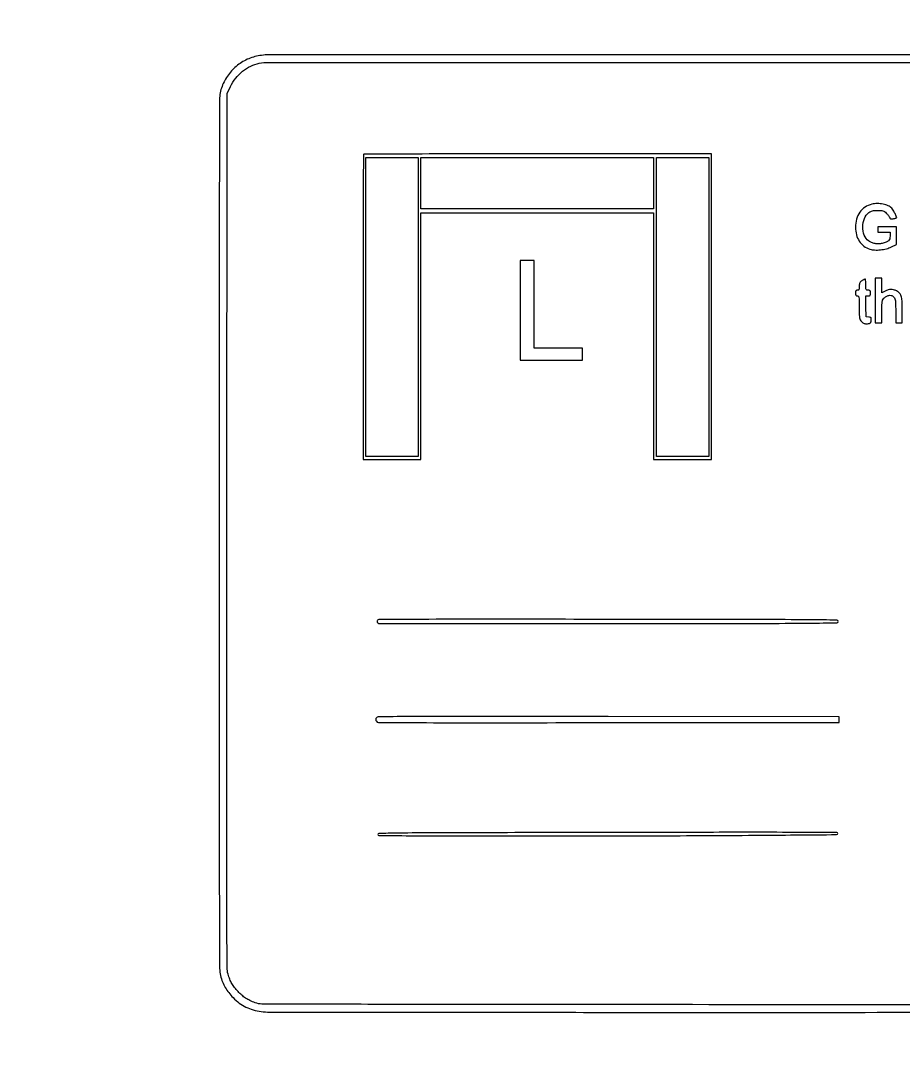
# Model space of a CAD drawing. Extents: x 56 to 1133, y 13 to 780.
# Drawn here: x 960.1 to 1040, y 591.1 to 685.4 of the extents above; entities that cross this region are included whole.
import ezdxf

# ---------------------------------------------------------------- set-up
doc = ezdxf.new("R2010")
doc.units = 0
doc.header["$MEASUREMENT"] = 0

msp = doc.modelspace()

# ---------------------------------------------------------------- linework, layer by layer
for points in [[(1017.40694, 575.895877, -0.000001), (1070.584681, 576.252606, -0.000002), (1122.697079, 576.601864, -0.000762)], [(949.508039, 401.901185, -0.000001), (949.529232, 360.757398, -0.000095)], [(949.909968, 360.762414, -0.000001), (949.931161, 401.901185, -0.259795)], [(529.032925, 286.436984, -0.000002), (529.83462, 265.012438, -0.000004), (530.769888, 240.009811, -0.000003), (531.839084, 211.4154, 0.000001), (532.991169, 180.601107, 0.000001), (534.178651, 148.843697, 0.000001), (535.23949, 120.47627, 0.000003), (535.941746, 101.701946, 0.000115)], [(1087.590435, 596.27434, -0.000075), (1055.0466, 596.279801, -0.000032), (1007.563029, 596.297895, -0.000508), (991.516157, 596.321314, -0.00019), (981.932097, 596.348672, -0.091794), (981.329697, 596.462221, -0.020516), (980.852845, 596.669708, -0.031198), (980.459486, 596.891708, -0.032833), (980.111683, 597.151652, -0.026455), (979.773464, 597.473351, -0.024076), (979.455263, 597.844015, -0.035922), (979.217892, 598.198973, -0.035601), (979.032314, 598.586659, -0.023095), (978.871626, 599.057178, -0.069764), (978.782982, 599.67019, -0.000369), (978.761351, 605.730839, -0.000769), (978.748738, 615.49167, -0.000075), (978.758105, 639.155032), (978.7797, 678.7881), (979.091876, 679.42659, -0.055064), (979.565451, 680.174012, -0.054351), (980.192597, 680.803697, -0.05588), (980.922248, 681.268481, -0.065762), (981.6984, 681.529313, -0.048233), (982.515176, 681.608356, -0.000003), (1055.543029, 681.613887, -0.000003), (1128.559559, 681.618512, -0.046904)], [(1130.14234, 577.288816, 0.000001), (1112.945079, 577.188951, 0.000111)], [(709.138363, 517.551959, 0.000072), (709.121796, 442.82444, 0.000019), (709.1172, 324.090018, -0.000009), (709.114218, 161.564965, -0.000147)], [(1128.406224, 682.309723, 0.000008), (1055.555829, 682.306178, 0.000008), (982.694667, 682.300297, 0.0532), (981.4446, 682.166792, 0.071592), (980.347016, 681.759119, 0.068291), (979.389159, 681.053452, 0.067562), (978.648443, 680.107988, 0.067493), (978.186257, 678.99896, 0.064072), (978.108077, 678.410625, 0.000257), (978.083901, 671.747878, 0.000688), (978.065985, 661.449795, 0.000085), (978.061604, 638.980424, 0.00008), (978.064692, 615.927617, 0.000729), (978.082253, 605.901614, 0.000333), (978.106789, 599.570026, 0.061829), (978.190179, 598.922324, 0.030188), (978.372895, 598.355631, 0.036675), (978.613309, 597.852264, 0.036342), (978.926714, 597.385746, 0.028761), (979.328303, 596.929439, 0.038109), (979.888335, 596.442786, 0.044814), (980.487494, 596.07572, 0.044841), (981.142146, 595.821453, 0.038235), (981.8676, 595.671061, 0.031741), (982.628023, 595.621932, 0.000033), (999.351954, 595.605354, 0.000245), (1021.359158, 595.595794, 0.000067), (1056.0618, 595.602413)], [(709.450724, 554.916273, 0.000002), (709.414274, 575.305401, 0.198447)], [(528.70788, 577.073614, 0.000003), (528.686579, 549.005158, 0.000159)], [(1130.319428, 549.297508, 0.000003), (1130.298148, 577.178284, 0.310328)], [(999.895262, 130.411957, -0.000016), (999.889323, 214.686923, -0.00001), (999.8874, 314.7966)], [(949.534419, 437.103757, -0.000003), (949.50785, 417.314747, -0.198562)], [(949.93135, 417.399347, -0.000003), (949.904781, 437.177782, -0.000198)], [(1132.46414, 677.586539, -0.000016), (1132.460438, 638.907973, -0.000014), (1132.454443, 600.183967, -0.051889)], [(867.494661, 577.364799, 0.000005), (856.344487, 577.379916, 0.00021)], [(1130.3406, 435.948782, 0.000028), (1130.336459, 510.110125, 0.000161)], [(1124.783934, 145.734891, -0.000006), (1126.038574, 179.384269, -0.000006), (1127.294472, 213.046277)], [(949.587434, 542.270097, 0.000039), (949.571505, 496.352385, -0.000069)], [(949.867695, 496.394685, 0.000039), (949.851766, 542.287802, 0.000362)], [(949.63546, 575.322924, 0.00002), (949.61035, 562.206465, 0.000362)], [(949.82885, 562.213515, 0.000021), (949.80374, 575.322924, 0.413641)], [(1094.005879, 577.07471, 0.000067), (1071.529519, 576.931135, -0.000067), (1048.605955, 576.784733, -0.000096), (1028.229401, 576.661252, -0.000053), (1011.002475, 576.561988, -0.001414)]]:
    msp.add_lwpolyline(points, format="xyb")
for points in [[(991.1454, 673.275, 0.197829), (991.122189, 673.219292, 0.000023), (991.105567, 669.188556, 0.000636), (991.093055, 664.72905, 0.000384), (991.089, 659.4429), (991.089, 645.6672), (993.7116, 645.6672), (996.3342, 645.6672), (996.3342, 656.8344), (996.3342, 668.0016), (1006.8669, 668.0016), (1017.3996, 668.0016), (1017.3996, 656.8344), (1017.3996, 645.6672), (1020.0222, 645.6672), (1022.6448, 645.6672), (1022.6448, 659.4993), (1022.6448, 673.3314), (1006.9233, 673.3314, 0.000336), (1000.891032, 673.327345, 0.000558), (995.803423, 673.314832, 0.000018), (991.201165, 673.298218, 0.197965)], [(1037.1537, 668.768493, 0.085632), (1036.536622, 668.500549, 0.093237), (1036.065909, 668.047358, 0.08793), (1035.773155, 667.430346, 0.067002), (1035.6732, 666.687778, 0.063718), (1035.760738, 666.003656, 0.081654), (1036.017765, 665.424179, 0.086812), (1036.431405, 664.983371, 0.083607), (1036.975319, 664.702159, 0.066781), (1037.401826, 664.625879, 0.03724), (1037.930129, 664.642173, 0.036578), (1038.468152, 664.739188, 0.050916), (1038.927025, 664.908392), (1039.3956, 665.137644), (1039.3956, 665.935122), (1039.3956, 666.7326), (1038.5496, 666.7326), (1037.7036, 666.7326), (1037.7036, 666.4788), (1037.7036, 666.225), (1038.2535, 666.225), (1038.8034, 666.225), (1038.8034, 665.88855, -0.074465), (1038.766309, 665.640879, -0.131878), (1038.657417, 665.467022, -0.096104), (1038.448441, 665.336767, -0.027712), (1038.0843, 665.219982, -0.059252), (1037.774407, 665.177393, -0.05004), (1037.444377, 665.204446, -0.050477), (1037.129393, 665.295927, -0.063278), (1036.864148, 665.444264, -0.142615), (1036.463139, 665.970479, -0.094494), (1036.326692, 666.722745, -0.093687), (1036.47656, 667.478241, -0.136923), (1036.887262, 668.013134, -0.041901), (1037.046629, 668.113066, -0.057137), (1037.205066, 668.173096, -0.045411), (1037.399052, 668.203857, -0.016628), (1037.676895, 668.2131, -0.014672), (1037.978306, 668.204254, -0.062091), (1038.155586, 668.171498, -0.079961), (1038.296544, 668.100549, -0.034536), (1038.458472, 667.965555, -0.019929), (1038.561093, 667.859077, -0.019434), (1038.655817, 667.743897, -0.019758), (1038.730933, 667.636392, -0.065852), (1038.767451, 667.558591, 0.078284), (1038.806235, 667.481009, 0.161491), (1038.860394, 667.441458, 0.106628), (1038.944038, 667.433228, 0.024138), (1039.085674, 667.456469, 0.005872), (1039.190101, 667.480112, 0.00833), (1039.282353, 667.503771, 0.005177), (1039.358925, 667.525629, 0.110365), (1039.379406, 667.537039, 0.326141), (1039.395691, 667.612638, 0.00985), (1039.251228, 667.921053, 0.018333), (1039.090266, 668.219642, 0.055836), (1038.952379, 668.403824, 0.103148), (1038.635618, 668.625704, 0.051405), (1038.166044, 668.772378, 0.049094), (1037.641292, 668.826048, 0.060729)], [(1036.24425, 661.846254, 0.045671), (1036.123042, 661.754822, 0.100788), (1036.054825, 661.661719, 0.083515), (1036.021283, 661.538028, 0.024546), (1036.0116, 661.340905, -0.015393), (1036.005538, 661.14404, -0.094433), (1035.98054, 661.046088, -0.186581), (1035.929503, 660.99722, -0.099015), (1035.8424, 660.9798, 0.081208), (1035.759888, 660.96631, 0.166173), (1035.70845, 660.926925, 0.116834), (1035.681005, 660.852978, 0.030703), (1035.6732, 660.726, 0.030703), (1035.681005, 660.599022, 0.116834), (1035.70845, 660.525075, 0.166173), (1035.759888, 660.48569, 0.081208), (1035.8424, 660.4722, -0.219047), (1035.935826, 660.429208, -0.13841), (1035.987078, 660.318382, -0.036726), (1036.007873, 660.073379, -0.002813), (1036.0116, 659.410855, 0.003645), (1036.016476, 658.741995, 0.037727), (1036.041227, 658.467723, 0.088829), (1036.102345, 658.296368, 0.066497), (1036.22429, 658.136819, 0.038824), (1036.34505, 658.033486, 0.072898), (1036.458463, 657.973771, 0.070807), (1036.586489, 657.948122, 0.034766), (1036.75304, 657.950314, 0.023158), (1036.935849, 657.974023, 0.134904), (1037.022737, 658.015296, 0.15714), (1037.069419, 658.09188, 0.034782), (1037.095156, 658.245357, 0.0262), (1037.101933, 658.398516, 0.154227), (1037.077388, 658.474048, 0.174947), (1037.015729, 658.516608, 0.035912), (1036.883656, 658.541457), (1036.6461, 658.5687), (1036.622179, 659.52045), (1036.598259, 660.4722), (1036.812529, 660.4722, 0.046198), (1036.926562, 660.482759, 0.172941), (1036.987794, 660.518402, 0.146212), (1037.018541, 660.588994, 0.030113), (1037.0268, 660.726, 0.030103), (1037.018574, 660.86251, 0.144586), (1036.988025, 660.93327, 0.173074), (1036.927347, 660.969092, 0.047675), (1036.8153, 660.9798, -0.072846), (1036.693817, 660.997593, -0.224968), (1036.633762, 661.05171, -0.091609), (1036.608474, 661.169154, -0.007344), (1036.6038, 661.4874, 0.011738), (1036.599234, 661.681857, 0.019491), (1036.585162, 661.845231, 0.014295), (1036.565459, 661.972584, 0.371895), (1036.54035, 661.992749, 0.094799), (1036.5033, 661.984289, 0.011477), (1036.427198, 661.948787, 0.013299), (1036.337979, 661.901653, 0.010592)], [(1037.4498, 660.0492), (1037.4498, 658.0188), (1037.7459, 658.0188), (1038.042, 658.0188), (1038.042, 658.943893, -0.008016), (1038.047929, 659.313702, -0.009741), (1038.065784, 659.659795, -0.00848), (1038.091317, 659.949246, -0.064684), (1038.122966, 660.081941, -0.112608), (1038.243232, 660.262502, -0.061975), (1038.457948, 660.420751, -0.063106), (1038.697683, 660.517982, -0.142603), (1038.891727, 660.513317, -0.098062), (1039.11984, 660.387859, -0.146443), (1039.244023, 660.198996, -0.064808), (1039.299036, 659.861105, -0.007991), (1039.311, 659.112557), (1039.311, 658.0188), (1039.6071, 658.0188), (1039.9032, 658.0188), (1039.901953, 659.18205, 0.009536), (1039.884812, 660.032883, 0.061452), (1039.81562, 660.45635, 0.120255), (1039.665562, 660.715973, 0.085828), (1039.394423, 660.916219, 0.045255), (1039.123425, 661.022715, 0.073997), (1038.879381, 661.056177, 0.072786), (1038.63334, 661.017285, 0.042373), (1038.355988, 660.90432), (1038.042, 660.74424), (1038.042, 661.41192), (1038.042, 662.0796), (1037.7459, 662.0796), (1037.4498, 662.0796)], [(992.386476, 631.068183, 0.065623), (992.372891, 631.011527, 0.059158), (992.373728, 630.951193, 0.062648), (992.388133, 630.896427, 0.10111), (992.414617, 630.856343, 0.198163), (992.502034, 630.819986, 0.00003), (998.067962, 630.804261, 0.000657), (1004.631113, 630.794734, 0.000291), (1013.3009, 630.79858, 0.000102), (1027.146507, 630.815592, 0.001931), (1031.483385, 630.838554, 0.001156), (1033.987946, 630.867279, 0.410183), (1034.1081, 630.9891, 0.41019), (1033.987937, 631.110928, 0.001153), (1031.479868, 631.139646, 0.001928), (1027.137164, 631.162607, 0.000102), (1013.27276, 631.179619, 0.000142), (1000.909284, 631.188747, 0.001447), (995.773183, 631.17621, 0.000385), (992.513743, 631.156307, 0.308655)], [(992.279745, 622.244855, 0.054733), (992.247804, 622.165356, 0.083578), (992.239963, 622.091606, 0.085061), (992.256704, 622.02029, 0.058716), (992.297828, 621.94806, 0.236288), (992.48126, 621.854454, 0.00055), (995.592491, 621.833631, 0.001523), (1000.607932, 621.820863, 0.000134), (1013.2965, 621.830623), (1034.1927, 621.8523), (1034.1927, 622.1061), (1034.1927, 622.3599), (1013.278417, 622.381218, 0.000113), (999.791831, 622.391931, 0.001766), (995.186017, 622.378287, 0.000916), (992.462525, 622.35561, 0.273864)], [(997.83585, 611.848361, 0.000618), (994.75604, 611.831755, 0.005234), (993.370837, 611.808072, 0.00391), (992.517484, 611.777865, 0.401615), (992.4426, 611.699674, 0.410444), (992.522802, 611.618431, 0.000748), (994.599858, 611.594768, 0.002225), (997.841435, 611.577108, 0.000251), (1005.19605, 611.573449, 0.000553), (1017.555935, 611.587165, 0.001398), (1026.545586, 611.632217, 0.000103), (1033.959452, 611.691628, 0.411808), (1034.0658, 611.798853, 0.412116), (1033.997153, 611.867994, 0.000293), (1031.161312, 611.886659, 0.001591), (1026.993458, 611.898382, 0.00024), (1018.64745, 611.891287, 0.000089), (1012.349028, 611.881789, 0.000094), (1006.173973, 611.870216, 0.00009), (1000.856743, 611.858296, 0.000434)]]:
    msp.add_lwpolyline(points, format="xyb", close=True)
for points in [[(996.0804, 659.457), (996.0804, 645.921), (993.7116, 645.921), (991.3428, 645.921), (991.3428, 659.457), (991.3428, 672.993), (993.7116, 672.993), (996.0804, 672.993)], [(1017.3996, 670.6665), (1017.3996, 668.34), (1006.8669, 668.34), (996.3342, 668.34), (996.3342, 670.6665), (996.3342, 672.993), (1006.8669, 672.993), (1017.3996, 672.993)], [(1022.391, 659.457), (1022.391, 645.921), (1020.0222, 645.921), (1017.6534, 645.921), (1017.6534, 659.457), (1017.6534, 672.993), (1020.0222, 672.993), (1022.391, 672.993)], [(1005.3018, 659.1609), (1005.3018, 654.6348), (1008.1359, 654.6348), (1010.97, 654.6348), (1010.97, 655.1847), (1010.97, 655.7346), (1008.7704, 655.7346), (1006.5708, 655.7346), (1006.5708, 659.7108), (1006.5708, 663.687), (1005.9363, 663.687), (1005.3018, 663.687)]]:
    msp.add_lwpolyline(points, close=True)

doc.saveas('drawing.dxf')
